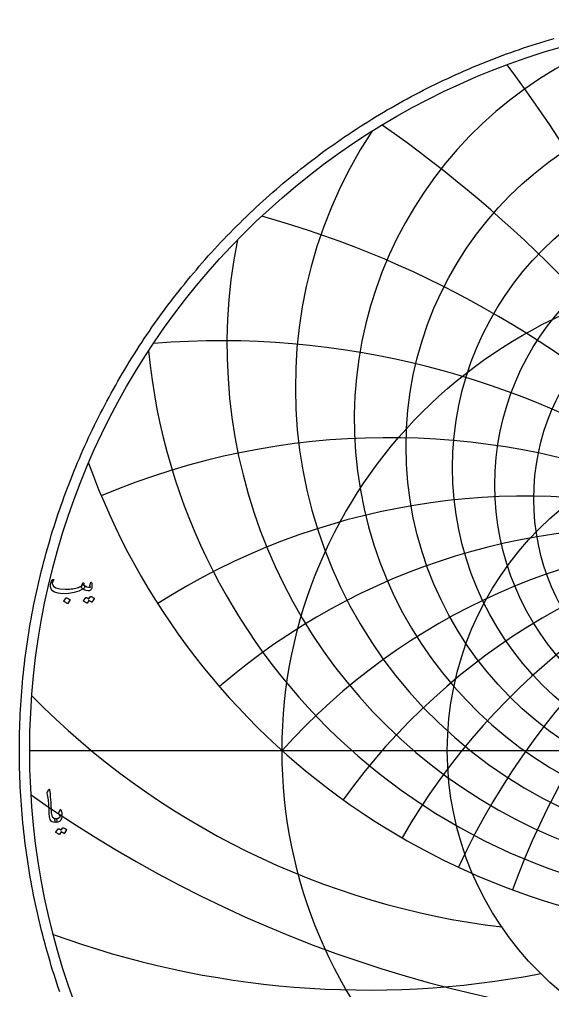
# Model space of a CAD drawing. Header units: millimetres. Extents: x -59 to 59, y -59 to 61.
# Drawn here: x -59.3 to -16.6, y -19.2 to 58.5 of the extents above; entities that cross this region are included whole.
import ezdxf

# ---------------------------------------------------------------- set-up
doc = ezdxf.new("R2010")
doc.units = ezdxf.units.MM
for name, color, linetype in [('CUT_OUTER', 1, 'Continuous'), ('ENGRAVE', 7, 'Continuous'), ('ENGRAVE_FINE', 8, 'Continuous'), ('TEXT', 5, 'Continuous')]:
    doc.layers.add(name, color=color, linetype=linetype)

msp = doc.modelspace()

# ---------------------------------------------------------------- linework, layer by layer
at = {"layer": 'CUT_OUTER'}
msp.add_lwpolyline([(-56.0982, -19.299), (-56.2155, -18.9545), (-56.3308, -18.6092), (-56.4439, -18.2632), (-56.5549, -17.9165), (-56.6637, -17.5692), (-56.7705, -17.2211), (-56.8751, -16.8725), (-56.9775, -16.5232), (-57.0779, -16.1733), (-57.176, -15.8227), (-57.272, -15.4716), (-57.3659, -15.1199), (-57.4576, -14.7676), (-57.5471, -14.4148), (-57.6345, -14.0614), (-57.7197, -13.7075), (-57.8027, -13.3531), (-57.8835, -12.9982), (-57.9622, -12.6428), (-58.0387, -12.2869), (-58.113, -11.9305), (-58.1851, -11.5737), (-58.255, -11.2165), (-58.3227, -10.8588), (-58.3883, -10.5008), (-58.4516, -10.1423), (-58.5127, -9.7835), (-58.5717, -9.4243), (-58.6284, -9.0647), (-58.6829, -8.7048), (-58.7352, -8.3446), (-58.7853, -7.984), (-58.8332, -7.6232), (-58.8788, -7.262), (-58.9223, -6.9006), (-58.9635, -6.5389), (-59.0025, -6.177), (-59.0393, -5.8149), (-59.0739, -5.4525), (-59.1062, -5.0899), (-59.1364, -4.7272), (-59.1643, -4.3642), (-59.1899, -4.0011), (-59.2134, -3.6379), (-59.2346, -3.2745), (-59.2535, -2.9109), (-59.2703, -2.5473), (-59.2848, -2.1836), (-59.2971, -1.8198), (-59.3071, -1.4559), (-59.3149, -1.092), (-59.3205, -0.728), (-59.3239, -0.364), (-59.325, 0), (-59.3239, 0.364), (-59.3205, 0.728), (-59.3149, 1.092), (-59.3071, 1.4559), (-59.2971, 1.8198), (-59.2848, 2.1836), (-59.2703, 2.5473), (-59.2535, 2.9109), (-59.2346, 3.2745), (-59.2134, 3.6379), (-59.1899, 4.0011), (-59.1643, 4.3642), (-59.1364, 4.7272), (-59.1062, 5.0899), (-59.0739, 5.4525), (-59.0393, 5.8149), (-59.0025, 6.177), (-58.9635, 6.5389), (-58.9223, 6.9006), (-58.8788, 7.262), (-58.8332, 7.6232), (-58.7853, 7.984), (-58.7352, 8.3446), (-58.6829, 8.7048), (-58.6284, 9.0647), (-58.5717, 9.4243), (-58.5127, 9.7835), (-58.4516, 10.1423), (-58.3883, 10.5008), (-58.3227, 10.8588), (-58.255, 11.2165), (-58.1851, 11.5737), (-58.113, 11.9305), (-58.0387, 12.2869), (-57.9622, 12.6428), (-57.8835, 12.9982), (-57.8027, 13.3531), (-57.7197, 13.7075), (-57.6345, 14.0614), (-57.5471, 14.4148), (-57.4576, 14.7676), (-57.3659, 15.1199), (-57.272, 15.4716), (-57.176, 15.8227), (-57.0779, 16.1733), (-56.9775, 16.5232), (-56.8751, 16.8725), (-56.7705, 17.2211), (-56.6637, 17.5692), (-56.5549, 17.9165), (-56.4439, 18.2632), (-56.3308, 18.6092), (-56.2155, 18.9545), (-56.0982, 19.299), (-55.9787, 19.6429), (-55.8571, 19.986), (-55.7334, 20.3283), (-55.6076, 20.6699), (-55.4798, 21.0108), (-55.3498, 21.3508), (-55.2177, 21.69), (-55.0836, 22.0284), (-54.9474, 22.366), (-54.8092, 22.7027), (-54.6688, 23.0386), (-54.5264, 23.3736), (-54.382, 23.7077), (-54.2355, 24.0409), (-54.087, 24.3733), (-53.9364, 24.7047), (-53.7838, 25.0352), (-53.6292, 25.3647), (-53.4725, 25.6933), (-53.3139, 26.0209), (-53.1532, 26.3475), (-52.9905, 26.6732), (-52.8259, 26.9978), (-52.6592, 27.3215), (-52.4906, 27.6441), (-52.32, 27.9656), (-52.1474, 28.2861), (-51.9729, 28.6056), (-51.7964, 28.9239), (-51.6179, 29.2412), (-51.4375, 29.5574), (-51.2552, 29.8724), (-51.0709, 30.1863), (-50.8847, 30.4991), (-50.6967, 30.8108), (-50.5066, 31.1213), (-50.3147, 31.4306), (-50.1209, 31.7387), (-49.9252, 32.0457), (-49.7277, 32.3514), (-49.5282, 32.6559), (-49.3269, 32.9592), (-49.1238, 33.2612), (-48.9188, 33.562), (-48.7119, 33.8616), (-48.5032, 34.1598), (-48.2927, 34.4568), (-48.0804, 34.7525), (-47.8662, 35.0468), (-47.6503, 35.3399), (-47.4325, 35.6316), (-47.213, 35.9219), (-46.9917, 36.211), (-46.7687, 36.4986), (-46.5438, 36.7849), (-46.3172, 37.0698), (-46.0889, 37.3533), (-45.8588, 37.6354), (-45.6271, 37.9161), (-45.3935, 38.1953), (-45.1583, 38.4731), (-44.9214, 38.7495), (-44.6828, 39.0244), (-44.4425, 39.2978), (-44.2006, 39.5698), (-43.9569, 39.8402), (-43.7116, 40.1092), (-43.4647, 40.3767), (-43.2161, 40.6426), (-42.966, 40.907), (-42.7141, 41.1699), (-42.4607, 41.4312), (-42.2057, 41.6909), (-41.9491, 41.9491), (-41.6909, 42.2057), (-41.4312, 42.4607), (-41.1699, 42.7141), (-40.907, 42.966), (-40.6426, 43.2161), (-40.3767, 43.4647), (-40.1092, 43.7116), (-39.8402, 43.9569), (-39.5698, 44.2006), (-39.2978, 44.4425), (-39.0244, 44.6828), (-38.7495, 44.9214), (-38.4731, 45.1583), (-38.1953, 45.3935), (-37.9161, 45.6271), (-37.6354, 45.8588), (-37.3533, 46.0889), (-37.0698, 46.3172), (-36.7849, 46.5438), (-36.4986, 46.7687), (-36.211, 46.9917), (-35.9219, 47.213), (-35.6316, 47.4325), (-35.3399, 47.6503), (-35.0468, 47.8662), (-34.7525, 48.0804), (-34.4568, 48.2927), (-34.1598, 48.5032), (-33.8616, 48.7119), (-33.562, 48.9188), (-33.2612, 49.1238), (-32.9592, 49.3269), (-32.6559, 49.5282), (-32.3514, 49.7277), (-32.0457, 49.9252), (-31.7387, 50.1209), (-31.4306, 50.3147), (-31.1213, 50.5066), (-30.8108, 50.6967), (-30.4991, 50.8847), (-30.1863, 51.0709), (-29.8724, 51.2552), (-29.5574, 51.4375), (-29.2412, 51.6179), (-28.9239, 51.7964), (-28.6056, 51.9729), (-28.2861, 52.1474), (-27.9656, 52.32), (-27.6441, 52.4906), (-27.3215, 52.6592), (-26.9978, 52.8259), (-26.6732, 52.9905), (-26.3475, 53.1532), (-26.0209, 53.3139), (-25.6933, 53.4725), (-25.3647, 53.6292), (-25.0352, 53.7838), (-24.7047, 53.9364), (-24.3733, 54.087), (-24.0409, 54.2355), (-23.7077, 54.382), (-23.3736, 54.5264), (-23.0386, 54.6688), (-22.7027, 54.8092), (-22.366, 54.9474), (-22.0284, 55.0836), (-21.69, 55.2177), (-21.3508, 55.3498), (-21.0108, 55.4798), (-20.6699, 55.6076), (-20.3283, 55.7334), (-19.986, 55.8571), (-19.6429, 55.9787), (-19.299, 56.0982), (-18.9545, 56.2155), (-18.6092, 56.3308), (-18.2632, 56.4439), (-17.9165, 56.5549), (-17.5692, 56.6637), (-17.2211, 56.7705), (-16.8725, 56.8751), (-16.5232, 56.9775)], dxfattribs=at)
at = {"layer": 'ENGRAVE'}
msp.add_lwpolyline([(-58.5, 0), (58.5, 0)], dxfattribs=at)
for centre, radius in [((0, 0), 58.5), ((0, 24.3408), 28.3656), ((0, 22.6408), 24.6477), ((0, 21.2646), 21.2646), ((0, 0), 38.2935), ((0, 20.1502), 18.1433), ((0, 0), 25.0665)]:
    msp.add_circle(centre, radius, dxfattribs=at)
for centre, radius, start, end in [((0, 26.4508), 32.5159, 104.505507, 75.494493), ((0, 29.0934), 37.2329, 146.69677, 33.30323), ((0, 32.4472), 42.7079, 168.649585, 11.350415), ((0, 36.7831), 49.2254, 185.608142, 354.391858), ((0, 42.5292), 57.2287, 199.959035, 340.040965), ((0, -34.4796), 51.529, 42, 138), ((0, -34.4796), 51.529, 42, 138), ((-13.0985, 48.8843), 63.4637, 224.535726, 263.111304), ((-31.4148, 54.412), 73.5796, 249.96829, 280.828753)]:
    msp.add_arc(centre, radius, start, end, dxfattribs=at)
at = {"layer": 'ENGRAVE_FINE'}
for centre, radius, start, end in [((-141.5747, -34.4796), 150.6606, 7.744385, 36.376389), ((-141.5747, -34.4796), 150.6606, 7.744385, 36.376389), ((-89.2508, -34.4796), 103.0579, 11.745134, 55.103196), ((-89.2508, -34.4796), 103.0579, 11.745134, 55.103196), ((-61.4098, -34.4796), 80.1648, 15.907198, 74.457561), ((-61.4098, -34.4796), 80.1648, 15.907198, 74.457561), ((-43.2379, -34.4796), 67.2663, 20.296793, 94.565762), ((-43.2379, -34.4796), 67.2663, 20.296793, 94.565762), ((43.2379, -34.4796), 67.2663, 85.434238, 159.703207), ((43.2379, -34.4796), 67.2663, 85.434238, 159.703207), ((-29.7503, -34.4796), 59.5005, 24.992282, 112.762358), ((-29.7503, -34.4796), 59.5005, 24.992282, 112.762358), ((29.7503, -34.4796), 59.5005, 67.237642, 155.007718), ((29.7503, -34.4796), 59.5005, 67.237642, 155.007718), ((-18.755, -34.4796), 54.836, 30.089288, 122.535602), ((-18.755, -34.4796), 54.836, 30.089288, 122.535602), ((18.755, -34.4796), 54.836, 57.464398, 149.910712), ((18.755, -34.4796), 54.836, 57.464398, 149.910712), ((-9.0859, -34.4796), 52.3239, 35.707517, 130.834526), ((-9.0859, -34.4796), 52.3239, 35.707517, 130.834526), ((9.0859, -34.4796), 52.3239, 49.165474, 144.292483), ((9.0859, -34.4796), 52.3239, 49.165474, 144.292483), ((0, 79.024), 101.1327, 234.73332, 305.26668)]:
    msp.add_arc(centre, radius, start, end, dxfattribs=at)
at = {"layer": 'TEXT'}
for points in [[(-54.181, 13.2455), (-54.1774, 13.2436), (-54.1741, 13.2418), (-54.171, 13.2399), (-54.1681, 13.2381), (-54.1652, 13.236), (-54.1621, 13.2335), (-54.1587, 13.2305), (-54.1552, 13.227), (-54.1254, 13.1919), (-54.1137, 13.1421), (-54.1199, 13.0775), (-54.1441, 12.9982), (-54.1665, 12.95), (-54.1893, 12.9198), (-54.2126, 12.9076), (-54.2364, 12.9133), (-54.2484, 12.9191), (-54.2585, 12.9216), (-54.2668, 12.9209), (-54.2733, 12.917), (-54.5759, 12.7514), (-54.9375, 12.6347), (-55.3582, 12.5669), (-55.838, 12.548), (-56.2259, 12.5812), (-56.5188, 12.6698), (-56.7167, 12.8137), (-56.8196, 13.013), (-56.8355, 13.1071), (-56.839, 13.2012), (-56.83, 13.2953), (-56.8085, 13.3894), (-56.7792, 13.4726), (-56.743, 13.549), (-56.6999, 13.6184), (-56.6498, 13.6809), (-56.6404, 13.6888), (-56.6305, 13.6938), (-56.6201, 13.6961), (-56.6092, 13.6957), (-56.5991, 13.6913), (-56.5908, 13.6855), (-56.5843, 13.6784), (-56.5797, 13.6698), (-56.5776, 13.6615), (-56.5788, 13.6514), (-56.5832, 13.6394), (-56.5908, 13.6256), (-56.6443, 13.5471), (-56.6794, 13.4706), (-56.696, 13.3958), (-56.6941, 13.323), (-56.6065, 13.1403), (-56.4026, 13.0093), (-56.0824, 12.9299), (-55.6461, 12.9023), (-55.5262, 12.9041), (-55.4067, 12.9096), (-55.2873, 12.9189), (-55.1682, 12.9318), (-55.05, 12.9484), (-54.9334, 12.9687), (-54.8184, 12.9927), (-54.705, 13.0203), (-54.595, 13.0517), (-54.5048, 13.0831), (-54.4345, 13.1144), (-54.384, 13.1458), (-54.3645, 13.1624), (-54.3466, 13.1827), (-54.3303, 13.2067), (-54.3157, 13.2344), (-54.302, 13.2653), (-54.2885, 13.299), (-54.2752, 13.3354), (-54.2622, 13.3746), (-54.2571, 13.3866), (-54.2493, 13.3968), (-54.2387, 13.4051), (-54.2253, 13.4115), (-54.211, 13.415), (-54.1976, 13.4143), (-54.1852, 13.4094), (-54.1736, 13.4004), (-54.1644, 13.388), (-54.1589, 13.3728), (-54.157, 13.3548), (-54.1589, 13.334)], [(-54.2917, 12.9502), (-54.3318, 12.9883), (-54.3526, 13.036), (-54.354, 13.0935), (-54.336, 13.1606), (-54.297, 13.2208), (-54.2613, 13.2574), (-54.2287, 13.2706), (-54.1995, 13.2602), (-54.0611, 13.1687), (-53.9227, 13.1043), (-53.7843, 13.0672), (-53.6459, 13.0572), (-53.6411, 13.0582), (-53.6376, 13.0609), (-53.6355, 13.0656), (-53.6348, 13.072), (-53.6383, 13.0842), (-53.6487, 13.1025), (-53.666, 13.1267), (-53.6902, 13.1569), (-53.6948, 13.1661), (-53.6976, 13.1753), (-53.6985, 13.1846), (-53.6976, 13.1938), (-53.609, 13.4484), (-53.6049, 13.4581), (-53.5998, 13.465), (-53.5938, 13.4692), (-53.5869, 13.4706), (-53.5799, 13.4694), (-53.5739, 13.466), (-53.5689, 13.4602), (-53.5647, 13.4521), (-53.537, 13.3693), (-53.5204, 13.287), (-53.5149, 13.2051), (-53.5204, 13.1237), (-53.5384, 13.0224), (-53.5629, 12.9401), (-53.5938, 12.8767), (-53.6311, 12.8321), (-53.6595, 12.8077), (-53.6856, 12.7897), (-53.7093, 12.7782), (-53.7308, 12.7731), (-53.8544, 12.7703), (-53.9891, 12.7989), (-54.1349, 12.8589), (-54.2917, 12.9502)], [(-55.5796, 12.2195), (-55.575, 12.2242), (-55.5686, 12.2269), (-55.5603, 12.2278), (-55.5501, 12.2269), (-55.4784, 12.1979), (-55.4108, 12.1623), (-55.3474, 12.1204), (-55.2881, 12.0719), (-55.2823, 12.0646), (-55.2798, 12.0572), (-55.2805, 12.0498), (-55.2844, 12.0424), (-55.4579, 11.7619), (-55.4643, 11.7553), (-55.4726, 11.7536), (-55.4828, 11.7571), (-55.4948, 11.7656), (-55.5051, 11.773), (-55.5215, 11.7841), (-55.5439, 11.7988), (-55.5723, 11.8173), (-55.6071, 11.8394), (-55.6488, 11.8653), (-55.6975, 11.8948), (-55.7531, 11.928), (-55.7605, 11.9335), (-55.7642, 11.9391), (-55.7642, 11.9446), (-55.7605, 11.9502)], [(-53.6348, 12.3229), (-53.6302, 12.3275), (-53.6238, 12.3303), (-53.6155, 12.3312), (-53.6053, 12.3303), (-53.569, 12.3166), (-53.5338, 12.3017), (-53.4998, 12.2853), (-53.4669, 12.2675), (-53.435, 12.2481), (-53.4037, 12.2269), (-53.3732, 12.2039), (-53.3433, 12.179), (-53.3375, 12.1713), (-53.335, 12.1633), (-53.3357, 12.1547), (-53.3396, 12.1457), (-53.5167, 11.8653), (-53.5216, 11.8616), (-53.5287, 11.8616), (-53.5382, 11.8653), (-53.55, 11.8727), (-53.558, 11.8795), (-53.5712, 11.8888), (-53.5894, 11.9007), (-53.6127, 11.9151), (-53.6413, 11.9323), (-53.6754, 11.9525), (-53.7151, 11.9756), (-53.7603, 12.0018), (-53.9005, 11.7841), (-53.907, 11.7774), (-53.9153, 11.7758), (-53.9254, 11.7792), (-53.9374, 11.7878), (-53.9478, 11.7952), (-53.9642, 11.8062), (-53.9866, 11.821), (-54.0149, 11.8394), (-54.0498, 11.8616), (-54.0915, 11.8874), (-54.1402, 11.9169), (-54.1958, 11.9502), (-54.2015, 11.9557), (-54.2041, 11.9612), (-54.2034, 11.9668), (-54.1995, 11.9723), (-54.0186, 12.2417), (-54.014, 12.2463), (-54.0076, 12.2491), (-53.9993, 12.25), (-53.9891, 12.2491), (-53.9582, 12.239), (-53.9282, 12.2274), (-53.8992, 12.2141), (-53.871, 12.1992), (-53.8438, 12.183), (-53.8175, 12.1656), (-53.7921, 12.147), (-53.7677, 12.1273)], [(-56.9612, -3.1101), (-56.9541, -3.099), (-56.9474, -3.0917), (-56.9412, -3.088), (-56.9354, -3.088), (-56.9266, -3.0928), (-56.9188, -3.1073), (-56.9119, -3.1316), (-56.9059, -3.1655), (-56.8754, -3.4411), (-56.8505, -3.6959), (-56.8311, -3.9301), (-56.8173, -4.1434), (-56.8084, -4.3258), (-56.8002, -4.4894), (-56.7927, -4.634), (-56.7859, -4.7597), (-56.78, -4.8665), (-56.7753, -4.9543), (-56.7717, -5.0233), (-56.7693, -5.0734), (-56.7366, -5.2233), (-56.6641, -5.3335), (-56.5521, -5.4041), (-56.4003, -5.435), (-56.3581, -5.4461), (-56.3311, -5.4719), (-56.3193, -5.5125), (-56.3228, -5.5679), (-56.3401, -5.655), (-56.3588, -5.7173), (-56.3788, -5.7547), (-56.4003, -5.7671), (-56.6139, -5.739), (-56.7712, -5.6546), (-56.8722, -5.5139), (-56.9169, -5.3169), (-56.924, -5.2227), (-56.9303, -5.1283), (-56.936, -5.0336), (-56.9409, -4.9387), (-56.9454, -4.8435), (-56.9497, -4.7481), (-56.9537, -4.6525), (-56.9575, -4.5567), (-56.9644, -4.3739), (-56.9741, -4.2094), (-56.9866, -4.063), (-57.0018, -3.9349), (-57.0198, -3.8118), (-57.0406, -3.6807), (-57.0641, -3.5415), (-57.0904, -3.3943), (-57.0938, -3.3677), (-57.0931, -3.3435), (-57.0883, -3.3216), (-57.0793, -3.302)], [(-56.1789, -4.9885), (-56.0755, -4.7597), (-56.0603, -4.7345), (-56.0442, -4.7255), (-56.0271, -4.7327), (-56.0091, -4.756), (-55.9759, -4.8258), (-55.9501, -4.8985), (-55.9316, -4.9743), (-55.9205, -5.0531), (-55.9171, -5.1353), (-55.9215, -5.2214), (-55.9337, -5.3115), (-55.9538, -5.4055), (-56.0149, -5.5637), (-56.1097, -5.6767), (-56.2381, -5.7445), (-56.4003, -5.7671), (-56.419, -5.7554), (-56.4381, -5.7201), (-56.4577, -5.6613), (-56.4778, -5.5789), (-56.4836, -5.5349), (-56.4824, -5.4987), (-56.4743, -5.4703), (-56.4593, -5.4498), (-56.4473, -5.4419), (-56.4335, -5.4369), (-56.4178, -5.4345), (-56.4003, -5.435), (-56.2981, -5.4318), (-56.2093, -5.411), (-56.1339, -5.3727), (-56.0719, -5.3169), (-56.0691, -5.3125), (-56.0682, -5.3068), (-56.0691, -5.2996), (-56.0719, -5.2911), (-56.0864, -5.239), (-56.1078, -5.1859), (-56.1362, -5.1319), (-56.1715, -5.077), (-56.183, -5.0563), (-56.1881, -5.0346), (-56.1867, -5.012), (-56.1789, -4.9885)], [(-55.8504, -6.1841), (-55.8458, -6.1795), (-55.8394, -6.1768), (-55.8311, -6.1758), (-55.8209, -6.1768), (-55.7846, -6.1904), (-55.7494, -6.2054), (-55.7154, -6.2217), (-55.6825, -6.2395), (-55.6506, -6.2589), (-55.6193, -6.2801), (-55.5888, -6.3032), (-55.5589, -6.3281), (-55.5531, -6.3357), (-55.5506, -6.3438), (-55.5513, -6.3523), (-55.5552, -6.3613), (-55.7323, -6.6417), (-55.7372, -6.6454), (-55.7443, -6.6454), (-55.7538, -6.6417), (-55.7656, -6.6344), (-55.7736, -6.6276), (-55.7868, -6.6182), (-55.805, -6.6063), (-55.8283, -6.5919), (-55.8569, -6.5747), (-55.891, -6.5546), (-55.9307, -6.5314), (-55.9759, -6.5052), (-56.1161, -6.7229), (-56.1226, -6.7296), (-56.1309, -6.7312), (-56.141, -6.7278), (-56.153, -6.7192), (-56.1634, -6.7119), (-56.1798, -6.7008), (-56.2022, -6.686), (-56.2305, -6.6676), (-56.2654, -6.6454), (-56.3071, -6.6196), (-56.3558, -6.5901), (-56.4114, -6.5569), (-56.4171, -6.5513), (-56.4197, -6.5458), (-56.419, -6.5403), (-56.4151, -6.5347), (-56.2342, -6.2653), (-56.2296, -6.2607), (-56.2232, -6.258), (-56.2149, -6.257), (-56.2047, -6.258), (-56.1738, -6.268), (-56.1438, -6.2796), (-56.1148, -6.2929), (-56.0866, -6.3078), (-56.0594, -6.324), (-56.0331, -6.3414), (-56.0077, -6.36), (-55.9833, -6.3797)]]:
    msp.add_lwpolyline(points, close=True, dxfattribs=at)

doc.saveas('drawing.dxf')
